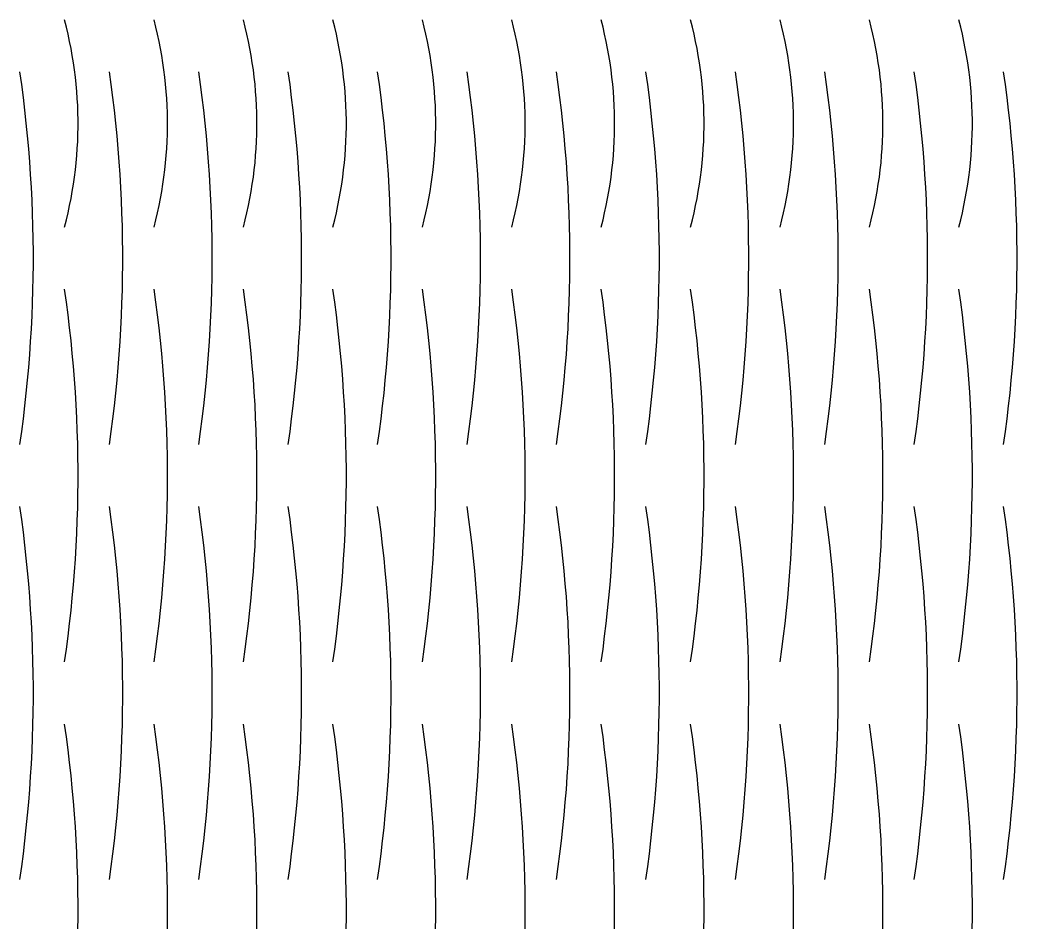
# Model space of a CAD drawing. Header units: millimetres. Extents: x 1.1 to 98.9, y 3 to 97.
# Drawn here: x 50.76 to 98.93, y 53.44 to 97 of the extents above; entities that cross this region are included whole.
import ezdxf

# ---------------------------------------------------------------- set-up
doc = ezdxf.new("R2010")
doc.units = ezdxf.units.MM
doc.layers.add('CUT', color=1, linetype='Continuous')

msp = doc.modelspace()

# ---------------------------------------------------------------- linework, layer by layer
at = {"layer": 'CUT'}
for points in [[(52.92, 87), (53.006, 87.345), (53.086, 87.69), (53.16, 88.034), (53.228, 88.379), (53.29, 88.724), (53.345, 89.069), (53.395, 89.414), (53.438, 89.759), (53.475, 90.103), (53.506, 90.448), (53.53, 90.793), (53.549, 91.138), (53.561, 91.483), (53.567, 91.828), (53.567, 92.172), (53.561, 92.517), (53.549, 92.862), (53.53, 93.207), (53.506, 93.552), (53.475, 93.897), (53.438, 94.241), (53.395, 94.586), (53.345, 94.931), (53.29, 95.276), (53.228, 95.621), (53.16, 95.966), (53.086, 96.31), (53.006, 96.655), (52.92, 97)], [(57.24, 87), (57.326, 87.345), (57.406, 87.69), (57.48, 88.034), (57.548, 88.379), (57.61, 88.724), (57.665, 89.069), (57.715, 89.414), (57.758, 89.759), (57.795, 90.103), (57.826, 90.448), (57.85, 90.793), (57.869, 91.138), (57.881, 91.483), (57.887, 91.828), (57.887, 92.172), (57.881, 92.517), (57.869, 92.862), (57.85, 93.207), (57.826, 93.552), (57.795, 93.897), (57.758, 94.241), (57.715, 94.586), (57.665, 94.931), (57.61, 95.276), (57.548, 95.621), (57.48, 95.966), (57.406, 96.31), (57.326, 96.655), (57.24, 97)], [(61.56, 87), (61.646, 87.345), (61.726, 87.69), (61.8, 88.034), (61.868, 88.379), (61.93, 88.724), (61.985, 89.069), (62.035, 89.414), (62.078, 89.759), (62.115, 90.103), (62.146, 90.448), (62.17, 90.793), (62.189, 91.138), (62.201, 91.483), (62.207, 91.828), (62.207, 92.172), (62.201, 92.517), (62.189, 92.862), (62.17, 93.207), (62.146, 93.552), (62.115, 93.897), (62.078, 94.241), (62.035, 94.586), (61.985, 94.931), (61.93, 95.276), (61.868, 95.621), (61.8, 95.966), (61.726, 96.31), (61.646, 96.655), (61.56, 97)], [(65.88, 87), (65.966, 87.345), (66.046, 87.69), (66.12, 88.034), (66.188, 88.379), (66.25, 88.724), (66.305, 89.069), (66.355, 89.414), (66.398, 89.759), (66.435, 90.103), (66.466, 90.448), (66.49, 90.793), (66.509, 91.138), (66.521, 91.483), (66.527, 91.828), (66.527, 92.172), (66.521, 92.517), (66.509, 92.862), (66.49, 93.207), (66.466, 93.552), (66.435, 93.897), (66.398, 94.241), (66.355, 94.586), (66.305, 94.931), (66.25, 95.276), (66.188, 95.621), (66.12, 95.966), (66.046, 96.31), (65.966, 96.655), (65.88, 97)], [(70.2, 87), (70.286, 87.345), (70.366, 87.69), (70.44, 88.034), (70.508, 88.379), (70.57, 88.724), (70.625, 89.069), (70.675, 89.414), (70.718, 89.759), (70.755, 90.103), (70.786, 90.448), (70.81, 90.793), (70.829, 91.138), (70.841, 91.483), (70.847, 91.828), (70.847, 92.172), (70.841, 92.517), (70.829, 92.862), (70.81, 93.207), (70.786, 93.552), (70.755, 93.897), (70.718, 94.241), (70.675, 94.586), (70.625, 94.931), (70.57, 95.276), (70.508, 95.621), (70.44, 95.966), (70.366, 96.31), (70.286, 96.655), (70.2, 97)], [(74.52, 87), (74.606, 87.345), (74.686, 87.69), (74.76, 88.034), (74.828, 88.379), (74.89, 88.724), (74.945, 89.069), (74.995, 89.414), (75.038, 89.759), (75.075, 90.103), (75.106, 90.448), (75.13, 90.793), (75.149, 91.138), (75.161, 91.483), (75.167, 91.828), (75.167, 92.172), (75.161, 92.517), (75.149, 92.862), (75.13, 93.207), (75.106, 93.552), (75.075, 93.897), (75.038, 94.241), (74.995, 94.586), (74.945, 94.931), (74.89, 95.276), (74.828, 95.621), (74.76, 95.966), (74.686, 96.31), (74.606, 96.655), (74.52, 97)], [(78.84, 87), (78.926, 87.345), (79.006, 87.69), (79.08, 88.034), (79.148, 88.379), (79.21, 88.724), (79.265, 89.069), (79.315, 89.414), (79.358, 89.759), (79.395, 90.103), (79.426, 90.448), (79.45, 90.793), (79.469, 91.138), (79.481, 91.483), (79.487, 91.828), (79.487, 92.172), (79.481, 92.517), (79.469, 92.862), (79.45, 93.207), (79.426, 93.552), (79.395, 93.897), (79.358, 94.241), (79.315, 94.586), (79.265, 94.931), (79.21, 95.276), (79.148, 95.621), (79.08, 95.966), (79.006, 96.31), (78.926, 96.655), (78.84, 97)], [(83.16, 87), (83.246, 87.345), (83.326, 87.69), (83.4, 88.034), (83.468, 88.379), (83.53, 88.724), (83.585, 89.069), (83.635, 89.414), (83.678, 89.759), (83.715, 90.103), (83.746, 90.448), (83.77, 90.793), (83.789, 91.138), (83.801, 91.483), (83.807, 91.828), (83.807, 92.172), (83.801, 92.517), (83.789, 92.862), (83.77, 93.207), (83.746, 93.552), (83.715, 93.897), (83.678, 94.241), (83.635, 94.586), (83.585, 94.931), (83.53, 95.276), (83.468, 95.621), (83.4, 95.966), (83.326, 96.31), (83.246, 96.655), (83.16, 97)], [(87.48, 87), (87.566, 87.345), (87.646, 87.69), (87.72, 88.034), (87.788, 88.379), (87.85, 88.724), (87.905, 89.069), (87.955, 89.414), (87.998, 89.759), (88.035, 90.103), (88.066, 90.448), (88.09, 90.793), (88.109, 91.138), (88.121, 91.483), (88.127, 91.828), (88.127, 92.172), (88.121, 92.517), (88.109, 92.862), (88.09, 93.207), (88.066, 93.552), (88.035, 93.897), (87.998, 94.241), (87.955, 94.586), (87.905, 94.931), (87.85, 95.276), (87.788, 95.621), (87.72, 95.966), (87.646, 96.31), (87.566, 96.655), (87.48, 97)], [(91.8, 87), (91.886, 87.345), (91.966, 87.69), (92.04, 88.034), (92.108, 88.379), (92.17, 88.724), (92.225, 89.069), (92.275, 89.414), (92.318, 89.759), (92.355, 90.103), (92.386, 90.448), (92.41, 90.793), (92.429, 91.138), (92.441, 91.483), (92.447, 91.828), (92.447, 92.172), (92.441, 92.517), (92.429, 92.862), (92.41, 93.207), (92.386, 93.552), (92.355, 93.897), (92.318, 94.241), (92.275, 94.586), (92.225, 94.931), (92.17, 95.276), (92.108, 95.621), (92.04, 95.966), (91.966, 96.31), (91.886, 96.655), (91.8, 97)], [(96.12, 87), (96.206, 87.345), (96.286, 87.69), (96.36, 88.034), (96.428, 88.379), (96.49, 88.724), (96.545, 89.069), (96.595, 89.414), (96.638, 89.759), (96.675, 90.103), (96.706, 90.448), (96.73, 90.793), (96.749, 91.138), (96.761, 91.483), (96.767, 91.828), (96.767, 92.172), (96.761, 92.517), (96.749, 92.862), (96.73, 93.207), (96.706, 93.552), (96.675, 93.897), (96.638, 94.241), (96.595, 94.586), (96.545, 94.931), (96.49, 95.276), (96.428, 95.621), (96.36, 95.966), (96.286, 96.31), (96.206, 96.655), (96.12, 97)], [(50.76, 76.5), (50.846, 77.121), (50.926, 77.741), (51, 78.362), (51.068, 78.983), (51.13, 79.603), (51.185, 80.224), (51.235, 80.845), (51.278, 81.466), (51.315, 82.086), (51.346, 82.707), (51.37, 83.328), (51.389, 83.948), (51.401, 84.569), (51.407, 85.19), (51.407, 85.81), (51.401, 86.431), (51.389, 87.052), (51.37, 87.672), (51.346, 88.293), (51.315, 88.914), (51.278, 89.534), (51.235, 90.155), (51.185, 90.776), (51.13, 91.397), (51.068, 92.017), (51, 92.638), (50.926, 93.259), (50.846, 93.879), (50.76, 94.5)], [(55.08, 76.5), (55.166, 77.121), (55.246, 77.741), (55.32, 78.362), (55.388, 78.983), (55.45, 79.603), (55.505, 80.224), (55.555, 80.845), (55.598, 81.466), (55.635, 82.086), (55.666, 82.707), (55.69, 83.328), (55.709, 83.948), (55.721, 84.569), (55.727, 85.19), (55.727, 85.81), (55.721, 86.431), (55.709, 87.052), (55.69, 87.672), (55.666, 88.293), (55.635, 88.914), (55.598, 89.534), (55.555, 90.155), (55.505, 90.776), (55.45, 91.397), (55.388, 92.017), (55.32, 92.638), (55.246, 93.259), (55.166, 93.879), (55.08, 94.5)], [(59.4, 76.5), (59.486, 77.121), (59.566, 77.741), (59.64, 78.362), (59.708, 78.983), (59.77, 79.603), (59.825, 80.224), (59.875, 80.845), (59.918, 81.466), (59.955, 82.086), (59.986, 82.707), (60.01, 83.328), (60.029, 83.948), (60.041, 84.569), (60.047, 85.19), (60.047, 85.81), (60.041, 86.431), (60.029, 87.052), (60.01, 87.672), (59.986, 88.293), (59.955, 88.914), (59.918, 89.534), (59.875, 90.155), (59.825, 90.776), (59.77, 91.397), (59.708, 92.017), (59.64, 92.638), (59.566, 93.259), (59.486, 93.879), (59.4, 94.5)], [(63.72, 76.5), (63.806, 77.121), (63.886, 77.741), (63.96, 78.362), (64.028, 78.983), (64.09, 79.603), (64.145, 80.224), (64.195, 80.845), (64.238, 81.466), (64.275, 82.086), (64.306, 82.707), (64.33, 83.328), (64.349, 83.948), (64.361, 84.569), (64.367, 85.19), (64.367, 85.81), (64.361, 86.431), (64.349, 87.052), (64.33, 87.672), (64.306, 88.293), (64.275, 88.914), (64.238, 89.534), (64.195, 90.155), (64.145, 90.776), (64.09, 91.397), (64.028, 92.017), (63.96, 92.638), (63.886, 93.259), (63.806, 93.879), (63.72, 94.5)], [(68.04, 76.5), (68.126, 77.121), (68.206, 77.741), (68.28, 78.362), (68.348, 78.983), (68.41, 79.603), (68.465, 80.224), (68.515, 80.845), (68.558, 81.466), (68.595, 82.086), (68.626, 82.707), (68.65, 83.328), (68.669, 83.948), (68.681, 84.569), (68.687, 85.19), (68.687, 85.81), (68.681, 86.431), (68.669, 87.052), (68.65, 87.672), (68.626, 88.293), (68.595, 88.914), (68.558, 89.534), (68.515, 90.155), (68.465, 90.776), (68.41, 91.397), (68.348, 92.017), (68.28, 92.638), (68.206, 93.259), (68.126, 93.879), (68.04, 94.5)], [(72.36, 76.5), (72.446, 77.121), (72.526, 77.741), (72.6, 78.362), (72.668, 78.983), (72.73, 79.603), (72.785, 80.224), (72.835, 80.845), (72.878, 81.466), (72.915, 82.086), (72.946, 82.707), (72.97, 83.328), (72.989, 83.948), (73.001, 84.569), (73.007, 85.19), (73.007, 85.81), (73.001, 86.431), (72.989, 87.052), (72.97, 87.672), (72.946, 88.293), (72.915, 88.914), (72.878, 89.534), (72.835, 90.155), (72.785, 90.776), (72.73, 91.397), (72.668, 92.017), (72.6, 92.638), (72.526, 93.259), (72.446, 93.879), (72.36, 94.5)], [(76.68, 76.5), (76.766, 77.121), (76.846, 77.741), (76.92, 78.362), (76.988, 78.983), (77.05, 79.603), (77.105, 80.224), (77.155, 80.845), (77.198, 81.466), (77.235, 82.086), (77.266, 82.707), (77.29, 83.328), (77.309, 83.948), (77.321, 84.569), (77.327, 85.19), (77.327, 85.81), (77.321, 86.431), (77.309, 87.052), (77.29, 87.672), (77.266, 88.293), (77.235, 88.914), (77.198, 89.534), (77.155, 90.155), (77.105, 90.776), (77.05, 91.397), (76.988, 92.017), (76.92, 92.638), (76.846, 93.259), (76.766, 93.879), (76.68, 94.5)], [(81, 76.5), (81.086, 77.121), (81.166, 77.741), (81.24, 78.362), (81.308, 78.983), (81.37, 79.603), (81.425, 80.224), (81.475, 80.845), (81.518, 81.466), (81.555, 82.086), (81.586, 82.707), (81.61, 83.328), (81.629, 83.948), (81.641, 84.569), (81.647, 85.19), (81.647, 85.81), (81.641, 86.431), (81.629, 87.052), (81.61, 87.672), (81.586, 88.293), (81.555, 88.914), (81.518, 89.534), (81.475, 90.155), (81.425, 90.776), (81.37, 91.397), (81.308, 92.017), (81.24, 92.638), (81.166, 93.259), (81.086, 93.879), (81, 94.5)], [(85.32, 76.5), (85.406, 77.121), (85.486, 77.741), (85.56, 78.362), (85.628, 78.983), (85.69, 79.603), (85.745, 80.224), (85.795, 80.845), (85.838, 81.466), (85.875, 82.086), (85.906, 82.707), (85.93, 83.328), (85.949, 83.948), (85.961, 84.569), (85.967, 85.19), (85.967, 85.81), (85.961, 86.431), (85.949, 87.052), (85.93, 87.672), (85.906, 88.293), (85.875, 88.914), (85.838, 89.534), (85.795, 90.155), (85.745, 90.776), (85.69, 91.397), (85.628, 92.017), (85.56, 92.638), (85.486, 93.259), (85.406, 93.879), (85.32, 94.5)], [(89.64, 76.5), (89.726, 77.121), (89.806, 77.741), (89.88, 78.362), (89.948, 78.983), (90.01, 79.603), (90.065, 80.224), (90.115, 80.845), (90.158, 81.466), (90.195, 82.086), (90.226, 82.707), (90.25, 83.328), (90.269, 83.948), (90.281, 84.569), (90.287, 85.19), (90.287, 85.81), (90.281, 86.431), (90.269, 87.052), (90.25, 87.672), (90.226, 88.293), (90.195, 88.914), (90.158, 89.534), (90.115, 90.155), (90.065, 90.776), (90.01, 91.397), (89.948, 92.017), (89.88, 92.638), (89.806, 93.259), (89.726, 93.879), (89.64, 94.5)], [(93.96, 76.5), (94.046, 77.121), (94.126, 77.741), (94.2, 78.362), (94.268, 78.983), (94.33, 79.603), (94.385, 80.224), (94.435, 80.845), (94.478, 81.466), (94.515, 82.086), (94.546, 82.707), (94.57, 83.328), (94.589, 83.948), (94.601, 84.569), (94.607, 85.19), (94.607, 85.81), (94.601, 86.431), (94.589, 87.052), (94.57, 87.672), (94.546, 88.293), (94.515, 88.914), (94.478, 89.534), (94.435, 90.155), (94.385, 90.776), (94.33, 91.397), (94.268, 92.017), (94.2, 92.638), (94.126, 93.259), (94.046, 93.879), (93.96, 94.5)], [(98.28, 76.5), (98.366, 77.121), (98.446, 77.741), (98.52, 78.362), (98.588, 78.983), (98.65, 79.603), (98.705, 80.224), (98.755, 80.845), (98.798, 81.466), (98.835, 82.086), (98.866, 82.707), (98.89, 83.328), (98.909, 83.948), (98.921, 84.569), (98.927, 85.19), (98.927, 85.81), (98.921, 86.431), (98.909, 87.052), (98.89, 87.672), (98.866, 88.293), (98.835, 88.914), (98.798, 89.534), (98.755, 90.155), (98.705, 90.776), (98.65, 91.397), (98.588, 92.017), (98.52, 92.638), (98.446, 93.259), (98.366, 93.879), (98.28, 94.5)], [(52.92, 66), (53.006, 66.621), (53.086, 67.241), (53.16, 67.862), (53.228, 68.483), (53.29, 69.103), (53.345, 69.724), (53.395, 70.345), (53.438, 70.966), (53.475, 71.586), (53.506, 72.207), (53.53, 72.828), (53.549, 73.448), (53.561, 74.069), (53.567, 74.69), (53.567, 75.31), (53.561, 75.931), (53.549, 76.552), (53.53, 77.172), (53.506, 77.793), (53.475, 78.414), (53.438, 79.034), (53.395, 79.655), (53.345, 80.276), (53.29, 80.897), (53.228, 81.517), (53.16, 82.138), (53.086, 82.759), (53.006, 83.379), (52.92, 84)], [(57.24, 66), (57.326, 66.621), (57.406, 67.241), (57.48, 67.862), (57.548, 68.483), (57.61, 69.103), (57.665, 69.724), (57.715, 70.345), (57.758, 70.966), (57.795, 71.586), (57.826, 72.207), (57.85, 72.828), (57.869, 73.448), (57.881, 74.069), (57.887, 74.69), (57.887, 75.31), (57.881, 75.931), (57.869, 76.552), (57.85, 77.172), (57.826, 77.793), (57.795, 78.414), (57.758, 79.034), (57.715, 79.655), (57.665, 80.276), (57.61, 80.897), (57.548, 81.517), (57.48, 82.138), (57.406, 82.759), (57.326, 83.379), (57.24, 84)], [(61.56, 66), (61.646, 66.621), (61.726, 67.241), (61.8, 67.862), (61.868, 68.483), (61.93, 69.103), (61.985, 69.724), (62.035, 70.345), (62.078, 70.966), (62.115, 71.586), (62.146, 72.207), (62.17, 72.828), (62.189, 73.448), (62.201, 74.069), (62.207, 74.69), (62.207, 75.31), (62.201, 75.931), (62.189, 76.552), (62.17, 77.172), (62.146, 77.793), (62.115, 78.414), (62.078, 79.034), (62.035, 79.655), (61.985, 80.276), (61.93, 80.897), (61.868, 81.517), (61.8, 82.138), (61.726, 82.759), (61.646, 83.379), (61.56, 84)], [(65.88, 66), (65.966, 66.621), (66.046, 67.241), (66.12, 67.862), (66.188, 68.483), (66.25, 69.103), (66.305, 69.724), (66.355, 70.345), (66.398, 70.966), (66.435, 71.586), (66.466, 72.207), (66.49, 72.828), (66.509, 73.448), (66.521, 74.069), (66.527, 74.69), (66.527, 75.31), (66.521, 75.931), (66.509, 76.552), (66.49, 77.172), (66.466, 77.793), (66.435, 78.414), (66.398, 79.034), (66.355, 79.655), (66.305, 80.276), (66.25, 80.897), (66.188, 81.517), (66.12, 82.138), (66.046, 82.759), (65.966, 83.379), (65.88, 84)], [(70.2, 66), (70.286, 66.621), (70.366, 67.241), (70.44, 67.862), (70.508, 68.483), (70.57, 69.103), (70.625, 69.724), (70.675, 70.345), (70.718, 70.966), (70.755, 71.586), (70.786, 72.207), (70.81, 72.828), (70.829, 73.448), (70.841, 74.069), (70.847, 74.69), (70.847, 75.31), (70.841, 75.931), (70.829, 76.552), (70.81, 77.172), (70.786, 77.793), (70.755, 78.414), (70.718, 79.034), (70.675, 79.655), (70.625, 80.276), (70.57, 80.897), (70.508, 81.517), (70.44, 82.138), (70.366, 82.759), (70.286, 83.379), (70.2, 84)], [(74.52, 66), (74.606, 66.621), (74.686, 67.241), (74.76, 67.862), (74.828, 68.483), (74.89, 69.103), (74.945, 69.724), (74.995, 70.345), (75.038, 70.966), (75.075, 71.586), (75.106, 72.207), (75.13, 72.828), (75.149, 73.448), (75.161, 74.069), (75.167, 74.69), (75.167, 75.31), (75.161, 75.931), (75.149, 76.552), (75.13, 77.172), (75.106, 77.793), (75.075, 78.414), (75.038, 79.034), (74.995, 79.655), (74.945, 80.276), (74.89, 80.897), (74.828, 81.517), (74.76, 82.138), (74.686, 82.759), (74.606, 83.379), (74.52, 84)], [(78.84, 66), (78.926, 66.621), (79.006, 67.241), (79.08, 67.862), (79.148, 68.483), (79.21, 69.103), (79.265, 69.724), (79.315, 70.345), (79.358, 70.966), (79.395, 71.586), (79.426, 72.207), (79.45, 72.828), (79.469, 73.448), (79.481, 74.069), (79.487, 74.69), (79.487, 75.31), (79.481, 75.931), (79.469, 76.552), (79.45, 77.172), (79.426, 77.793), (79.395, 78.414), (79.358, 79.034), (79.315, 79.655), (79.265, 80.276), (79.21, 80.897), (79.148, 81.517), (79.08, 82.138), (79.006, 82.759), (78.926, 83.379), (78.84, 84)], [(83.16, 66), (83.246, 66.621), (83.326, 67.241), (83.4, 67.862), (83.468, 68.483), (83.53, 69.103), (83.585, 69.724), (83.635, 70.345), (83.678, 70.966), (83.715, 71.586), (83.746, 72.207), (83.77, 72.828), (83.789, 73.448), (83.801, 74.069), (83.807, 74.69), (83.807, 75.31), (83.801, 75.931), (83.789, 76.552), (83.77, 77.172), (83.746, 77.793), (83.715, 78.414), (83.678, 79.034), (83.635, 79.655), (83.585, 80.276), (83.53, 80.897), (83.468, 81.517), (83.4, 82.138), (83.326, 82.759), (83.246, 83.379), (83.16, 84)], [(87.48, 66), (87.566, 66.621), (87.646, 67.241), (87.72, 67.862), (87.788, 68.483), (87.85, 69.103), (87.905, 69.724), (87.955, 70.345), (87.998, 70.966), (88.035, 71.586), (88.066, 72.207), (88.09, 72.828), (88.109, 73.448), (88.121, 74.069), (88.127, 74.69), (88.127, 75.31), (88.121, 75.931), (88.109, 76.552), (88.09, 77.172), (88.066, 77.793), (88.035, 78.414), (87.998, 79.034), (87.955, 79.655), (87.905, 80.276), (87.85, 80.897), (87.788, 81.517), (87.72, 82.138), (87.646, 82.759), (87.566, 83.379), (87.48, 84)], [(91.8, 66), (91.886, 66.621), (91.966, 67.241), (92.04, 67.862), (92.108, 68.483), (92.17, 69.103), (92.225, 69.724), (92.275, 70.345), (92.318, 70.966), (92.355, 71.586), (92.386, 72.207), (92.41, 72.828), (92.429, 73.448), (92.441, 74.069), (92.447, 74.69), (92.447, 75.31), (92.441, 75.931), (92.429, 76.552), (92.41, 77.172), (92.386, 77.793), (92.355, 78.414), (92.318, 79.034), (92.275, 79.655), (92.225, 80.276), (92.17, 80.897), (92.108, 81.517), (92.04, 82.138), (91.966, 82.759), (91.886, 83.379), (91.8, 84)], [(96.12, 66), (96.206, 66.621), (96.286, 67.241), (96.36, 67.862), (96.428, 68.483), (96.49, 69.103), (96.545, 69.724), (96.595, 70.345), (96.638, 70.966), (96.675, 71.586), (96.706, 72.207), (96.73, 72.828), (96.749, 73.448), (96.761, 74.069), (96.767, 74.69), (96.767, 75.31), (96.761, 75.931), (96.749, 76.552), (96.73, 77.172), (96.706, 77.793), (96.675, 78.414), (96.638, 79.034), (96.595, 79.655), (96.545, 80.276), (96.49, 80.897), (96.428, 81.517), (96.36, 82.138), (96.286, 82.759), (96.206, 83.379), (96.12, 84)], [(50.76, 55.5), (50.846, 56.121), (50.926, 56.741), (51, 57.362), (51.068, 57.983), (51.13, 58.603), (51.185, 59.224), (51.235, 59.845), (51.278, 60.466), (51.315, 61.086), (51.346, 61.707), (51.37, 62.328), (51.389, 62.948), (51.401, 63.569), (51.407, 64.19), (51.407, 64.81), (51.401, 65.431), (51.389, 66.052), (51.37, 66.672), (51.346, 67.293), (51.315, 67.914), (51.278, 68.534), (51.235, 69.155), (51.185, 69.776), (51.13, 70.397), (51.068, 71.017), (51, 71.638), (50.926, 72.259), (50.846, 72.879), (50.76, 73.5)], [(55.08, 55.5), (55.166, 56.121), (55.246, 56.741), (55.32, 57.362), (55.388, 57.983), (55.45, 58.603), (55.505, 59.224), (55.555, 59.845), (55.598, 60.466), (55.635, 61.086), (55.666, 61.707), (55.69, 62.328), (55.709, 62.948), (55.721, 63.569), (55.727, 64.19), (55.727, 64.81), (55.721, 65.431), (55.709, 66.052), (55.69, 66.672), (55.666, 67.293), (55.635, 67.914), (55.598, 68.534), (55.555, 69.155), (55.505, 69.776), (55.45, 70.397), (55.388, 71.017), (55.32, 71.638), (55.246, 72.259), (55.166, 72.879), (55.08, 73.5)], [(59.4, 55.5), (59.486, 56.121), (59.566, 56.741), (59.64, 57.362), (59.708, 57.983), (59.77, 58.603), (59.825, 59.224), (59.875, 59.845), (59.918, 60.466), (59.955, 61.086), (59.986, 61.707), (60.01, 62.328), (60.029, 62.948), (60.041, 63.569), (60.047, 64.19), (60.047, 64.81), (60.041, 65.431), (60.029, 66.052), (60.01, 66.672), (59.986, 67.293), (59.955, 67.914), (59.918, 68.534), (59.875, 69.155), (59.825, 69.776), (59.77, 70.397), (59.708, 71.017), (59.64, 71.638), (59.566, 72.259), (59.486, 72.879), (59.4, 73.5)], [(63.72, 55.5), (63.806, 56.121), (63.886, 56.741), (63.96, 57.362), (64.028, 57.983), (64.09, 58.603), (64.145, 59.224), (64.195, 59.845), (64.238, 60.466), (64.275, 61.086), (64.306, 61.707), (64.33, 62.328), (64.349, 62.948), (64.361, 63.569), (64.367, 64.19), (64.367, 64.81), (64.361, 65.431), (64.349, 66.052), (64.33, 66.672), (64.306, 67.293), (64.275, 67.914), (64.238, 68.534), (64.195, 69.155), (64.145, 69.776), (64.09, 70.397), (64.028, 71.017), (63.96, 71.638), (63.886, 72.259), (63.806, 72.879), (63.72, 73.5)], [(68.04, 55.5), (68.126, 56.121), (68.206, 56.741), (68.28, 57.362), (68.348, 57.983), (68.41, 58.603), (68.465, 59.224), (68.515, 59.845), (68.558, 60.466), (68.595, 61.086), (68.626, 61.707), (68.65, 62.328), (68.669, 62.948), (68.681, 63.569), (68.687, 64.19), (68.687, 64.81), (68.681, 65.431), (68.669, 66.052), (68.65, 66.672), (68.626, 67.293), (68.595, 67.914), (68.558, 68.534), (68.515, 69.155), (68.465, 69.776), (68.41, 70.397), (68.348, 71.017), (68.28, 71.638), (68.206, 72.259), (68.126, 72.879), (68.04, 73.5)], [(72.36, 55.5), (72.446, 56.121), (72.526, 56.741), (72.6, 57.362), (72.668, 57.983), (72.73, 58.603), (72.785, 59.224), (72.835, 59.845), (72.878, 60.466), (72.915, 61.086), (72.946, 61.707), (72.97, 62.328), (72.989, 62.948), (73.001, 63.569), (73.007, 64.19), (73.007, 64.81), (73.001, 65.431), (72.989, 66.052), (72.97, 66.672), (72.946, 67.293), (72.915, 67.914), (72.878, 68.534), (72.835, 69.155), (72.785, 69.776), (72.73, 70.397), (72.668, 71.017), (72.6, 71.638), (72.526, 72.259), (72.446, 72.879), (72.36, 73.5)], [(76.68, 55.5), (76.766, 56.121), (76.846, 56.741), (76.92, 57.362), (76.988, 57.983), (77.05, 58.603), (77.105, 59.224), (77.155, 59.845), (77.198, 60.466), (77.235, 61.086), (77.266, 61.707), (77.29, 62.328), (77.309, 62.948), (77.321, 63.569), (77.327, 64.19), (77.327, 64.81), (77.321, 65.431), (77.309, 66.052), (77.29, 66.672), (77.266, 67.293), (77.235, 67.914), (77.198, 68.534), (77.155, 69.155), (77.105, 69.776), (77.05, 70.397), (76.988, 71.017), (76.92, 71.638), (76.846, 72.259), (76.766, 72.879), (76.68, 73.5)], [(81, 55.5), (81.086, 56.121), (81.166, 56.741), (81.24, 57.362), (81.308, 57.983), (81.37, 58.603), (81.425, 59.224), (81.475, 59.845), (81.518, 60.466), (81.555, 61.086), (81.586, 61.707), (81.61, 62.328), (81.629, 62.948), (81.641, 63.569), (81.647, 64.19), (81.647, 64.81), (81.641, 65.431), (81.629, 66.052), (81.61, 66.672), (81.586, 67.293), (81.555, 67.914), (81.518, 68.534), (81.475, 69.155), (81.425, 69.776), (81.37, 70.397), (81.308, 71.017), (81.24, 71.638), (81.166, 72.259), (81.086, 72.879), (81, 73.5)], [(85.32, 55.5), (85.406, 56.121), (85.486, 56.741), (85.56, 57.362), (85.628, 57.983), (85.69, 58.603), (85.745, 59.224), (85.795, 59.845), (85.838, 60.466), (85.875, 61.086), (85.906, 61.707), (85.93, 62.328), (85.949, 62.948), (85.961, 63.569), (85.967, 64.19), (85.967, 64.81), (85.961, 65.431), (85.949, 66.052), (85.93, 66.672), (85.906, 67.293), (85.875, 67.914), (85.838, 68.534), (85.795, 69.155), (85.745, 69.776), (85.69, 70.397), (85.628, 71.017), (85.56, 71.638), (85.486, 72.259), (85.406, 72.879), (85.32, 73.5)], [(89.64, 55.5), (89.726, 56.121), (89.806, 56.741), (89.88, 57.362), (89.948, 57.983), (90.01, 58.603), (90.065, 59.224), (90.115, 59.845), (90.158, 60.466), (90.195, 61.086), (90.226, 61.707), (90.25, 62.328), (90.269, 62.948), (90.281, 63.569), (90.287, 64.19), (90.287, 64.81), (90.281, 65.431), (90.269, 66.052), (90.25, 66.672), (90.226, 67.293), (90.195, 67.914), (90.158, 68.534), (90.115, 69.155), (90.065, 69.776), (90.01, 70.397), (89.948, 71.017), (89.88, 71.638), (89.806, 72.259), (89.726, 72.879), (89.64, 73.5)], [(93.96, 55.5), (94.046, 56.121), (94.126, 56.741), (94.2, 57.362), (94.268, 57.983), (94.33, 58.603), (94.385, 59.224), (94.435, 59.845), (94.478, 60.466), (94.515, 61.086), (94.546, 61.707), (94.57, 62.328), (94.589, 62.948), (94.601, 63.569), (94.607, 64.19), (94.607, 64.81), (94.601, 65.431), (94.589, 66.052), (94.57, 66.672), (94.546, 67.293), (94.515, 67.914), (94.478, 68.534), (94.435, 69.155), (94.385, 69.776), (94.33, 70.397), (94.268, 71.017), (94.2, 71.638), (94.126, 72.259), (94.046, 72.879), (93.96, 73.5)], [(98.28, 55.5), (98.366, 56.121), (98.446, 56.741), (98.52, 57.362), (98.588, 57.983), (98.65, 58.603), (98.705, 59.224), (98.755, 59.845), (98.798, 60.466), (98.835, 61.086), (98.866, 61.707), (98.89, 62.328), (98.909, 62.948), (98.921, 63.569), (98.927, 64.19), (98.927, 64.81), (98.921, 65.431), (98.909, 66.052), (98.89, 66.672), (98.866, 67.293), (98.835, 67.914), (98.798, 68.534), (98.755, 69.155), (98.705, 69.776), (98.65, 70.397), (98.588, 71.017), (98.52, 71.638), (98.446, 72.259), (98.366, 72.879), (98.28, 73.5)], [(53.561, 53.069), (53.567, 53.69), (53.567, 54.31), (53.561, 54.931), (53.549, 55.552), (53.53, 56.172), (53.506, 56.793), (53.475, 57.414), (53.438, 58.034), (53.395, 58.655), (53.345, 59.276), (53.29, 59.897), (53.228, 60.517), (53.16, 61.138), (53.086, 61.759), (53.006, 62.379), (52.92, 63)], [(57.881, 53.069), (57.887, 53.69), (57.887, 54.31), (57.881, 54.931), (57.869, 55.552), (57.85, 56.172), (57.826, 56.793), (57.795, 57.414), (57.758, 58.034), (57.715, 58.655), (57.665, 59.276), (57.61, 59.897), (57.548, 60.517), (57.48, 61.138), (57.406, 61.759), (57.326, 62.379), (57.24, 63)], [(62.201, 53.069), (62.207, 53.69), (62.207, 54.31), (62.201, 54.931), (62.189, 55.552), (62.17, 56.172), (62.146, 56.793), (62.115, 57.414), (62.078, 58.034), (62.035, 58.655), (61.985, 59.276), (61.93, 59.897), (61.868, 60.517), (61.8, 61.138), (61.726, 61.759), (61.646, 62.379), (61.56, 63)], [(66.521, 53.069), (66.527, 53.69), (66.527, 54.31), (66.521, 54.931), (66.509, 55.552), (66.49, 56.172), (66.466, 56.793), (66.435, 57.414), (66.398, 58.034), (66.355, 58.655), (66.305, 59.276), (66.25, 59.897), (66.188, 60.517), (66.12, 61.138), (66.046, 61.759), (65.966, 62.379), (65.88, 63)], [(70.841, 53.069), (70.847, 53.69), (70.847, 54.31), (70.841, 54.931), (70.829, 55.552), (70.81, 56.172), (70.786, 56.793), (70.755, 57.414), (70.718, 58.034), (70.675, 58.655), (70.625, 59.276), (70.57, 59.897), (70.508, 60.517), (70.44, 61.138), (70.366, 61.759), (70.286, 62.379), (70.2, 63)], [(75.161, 53.069), (75.167, 53.69), (75.167, 54.31), (75.161, 54.931), (75.149, 55.552), (75.13, 56.172), (75.106, 56.793), (75.075, 57.414), (75.038, 58.034), (74.995, 58.655), (74.945, 59.276), (74.89, 59.897), (74.828, 60.517), (74.76, 61.138), (74.686, 61.759), (74.606, 62.379), (74.52, 63)], [(79.481, 53.069), (79.487, 53.69), (79.487, 54.31), (79.481, 54.931), (79.469, 55.552), (79.45, 56.172), (79.426, 56.793), (79.395, 57.414), (79.358, 58.034), (79.315, 58.655), (79.265, 59.276), (79.21, 59.897), (79.148, 60.517), (79.08, 61.138), (79.006, 61.759), (78.926, 62.379), (78.84, 63)], [(83.801, 53.069), (83.807, 53.69), (83.807, 54.31), (83.801, 54.931), (83.789, 55.552), (83.77, 56.172), (83.746, 56.793), (83.715, 57.414), (83.678, 58.034), (83.635, 58.655), (83.585, 59.276), (83.53, 59.897), (83.468, 60.517), (83.4, 61.138), (83.326, 61.759), (83.246, 62.379), (83.16, 63)], [(88.121, 53.069), (88.127, 53.69), (88.127, 54.31), (88.121, 54.931), (88.109, 55.552), (88.09, 56.172), (88.066, 56.793), (88.035, 57.414), (87.998, 58.034), (87.955, 58.655), (87.905, 59.276), (87.85, 59.897), (87.788, 60.517), (87.72, 61.138), (87.646, 61.759), (87.566, 62.379), (87.48, 63)], [(92.441, 53.069), (92.447, 53.69), (92.447, 54.31), (92.441, 54.931), (92.429, 55.552), (92.41, 56.172), (92.386, 56.793), (92.355, 57.414), (92.318, 58.034), (92.275, 58.655), (92.225, 59.276), (92.17, 59.897), (92.108, 60.517), (92.04, 61.138), (91.966, 61.759), (91.886, 62.379), (91.8, 63)], [(96.761, 53.069), (96.767, 53.69), (96.767, 54.31), (96.761, 54.931), (96.749, 55.552), (96.73, 56.172), (96.706, 56.793), (96.675, 57.414), (96.638, 58.034), (96.595, 58.655), (96.545, 59.276), (96.49, 59.897), (96.428, 60.517), (96.36, 61.138), (96.286, 61.759), (96.206, 62.379), (96.12, 63)]]:
    msp.add_lwpolyline(points, dxfattribs=at)

doc.saveas('drawing.dxf')
